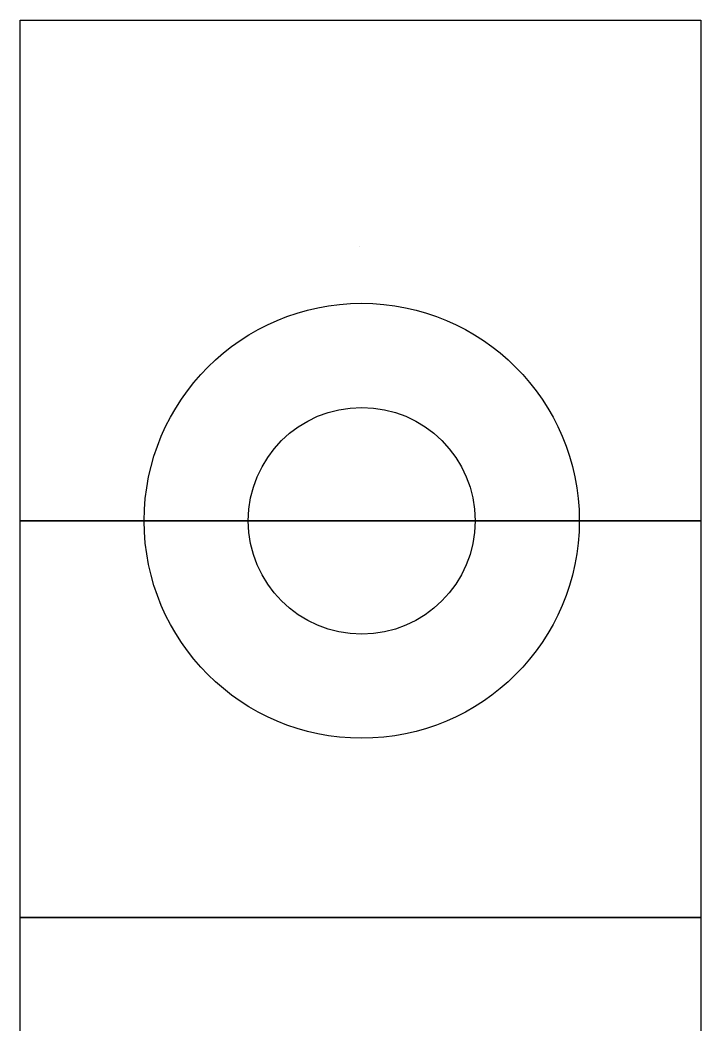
# Model space of a CAD drawing. Header units: inches. Extents: x -128 to 52, y 24 to 308.
# Drawn here: x 22.48 to 52.48, y 263.44 to 308 of the extents above.
import ezdxf

# ---------------------------------------------------------------- set-up
doc = ezdxf.new("R2010")
doc.units = ezdxf.units.IN
doc.header["$MEASUREMENT"] = 0

msp = doc.modelspace()

# ---------------------------------------------------------------- linework, layer by layer
at = {"extrusion": (0, -1, 6.12323e-17)}
for p, q in [((22.482, 263.436, 15), (22.482, 308, 15)), ((22.482, 308, 15), (22.482, 308)), ((22.482, 308), (52.482, 308)), ((52.482, 308, 15), (52.482, 263.436, 15))]:
    msp.add_line(p, q, dxfattribs=at)
msp.add_line((37.428, 298, 2.5), (37.428, 298, 19.86))
for centre, radius in [((37.537, 285.925, 26.15), 9.59), ((37.537, 285.925), 5)]:
    msp.add_circle(centre, radius)
for centre, radius in [((37.482, 15, -285.925), 15), ((37.482, 15, -285.925), 12.445), ((37.482, 15, -268.436), 15)]:
    msp.add_circle(centre, radius, dxfattribs=at)

doc.saveas('drawing.dxf')
